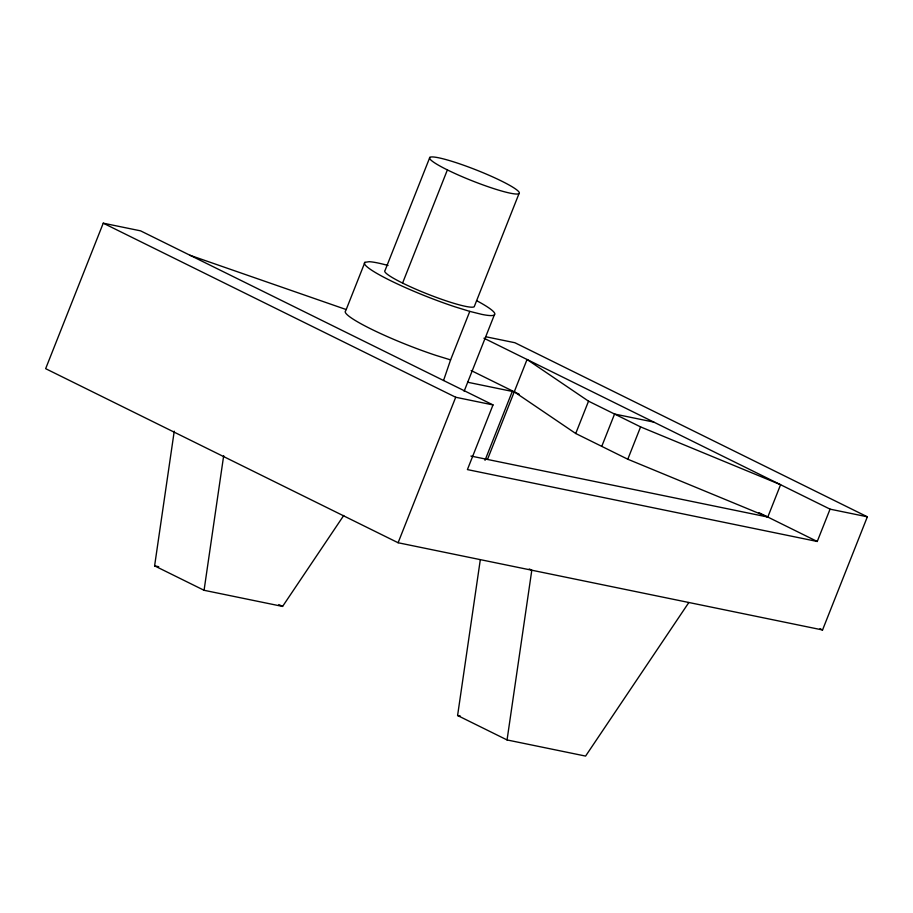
<?xml version="1.0" encoding="UTF-8"?>
<svg xmlns="http://www.w3.org/2000/svg" width="913" height="913" viewBox="0 0 913 913"><rect width="100%" height="100%" fill="white"/><g stroke="black" fill="none" stroke-linecap="round" stroke-linejoin="round"><path stroke-width="1.37" d="M343.756 515.457L282.585 606.426L204.067 590.289L154.605 565.866L174.235 431.21M204.067 590.289L223.685 455.633M688.859 602.489L585.587 756.078L507.057 739.941L457.596 715.518L480.295 559.817M507.057 739.941L531.8 570.226L529.266 568.97M443.547 380.493L450.588 359.893L469.784 311.39L481.687 314.346A70.05 8.411 21.6 0 0 476.563 300.628M867.35 516.804L830.054 509.146L817.249 541.477L467.41 469.59L493.009 404.927L140.556 230.841L103.249 223.183L45.65 368.669L398.102 542.744L822.545 629.97L867.35 516.804L514.898 342.729L485.887 336.771M388.036 265.478A70.05 8.411 21.6 0 0 369.183 261.7L364.903 262.328L345.707 310.819A70.05 8.411 21.6 0 0 435.878 355.362L450.588 359.893M429.84 157.344L385.035 270.51A48.263 5.798 21.6 0 0 424.134 292.674A48.263 5.798 21.6 0 0 474.212 306.757L519.018 193.59A48.263 5.798 21.6 0 0 456.888 162.913A48.263 5.798 21.6 0 0 447.381 169.909L402.576 283.076M398.102 542.744L455.713 397.258L493.009 404.927M464.135 391.243L494.344 314.928M485.008 460.323L512.284 391.415M487.496 459.399L527.052 359.494L588.531 401.172L640.584 426.896L780.592 484.712L767.787 517.043L470.914 456.044M767.787 517.043L627.79 459.228L575.726 433.504L588.531 401.172M601.758 446.366L614.563 414.034L653.822 422.103M627.79 459.228L640.584 426.896M467.582 382.227L514.247 391.825L575.726 433.504M154.605 565.866L158.736 566.711M457.596 715.518L460.357 716.077M469.784 311.39L455.085 306.859A70.05 8.411 21.6 0 1 364.903 262.328M190.007 255.275L345.936 309.461M483.936 338.198L830.054 509.146M471.131 370.53L519.326 394.325M758.92 512.661L817.249 541.477M103.249 223.183L455.713 397.258M819.988 628.703L822.545 629.97M278.785 604.554L282.585 606.426M519.018 193.59A48.263 5.798 21.6 0 1 447.381 169.909"/></g></svg>
